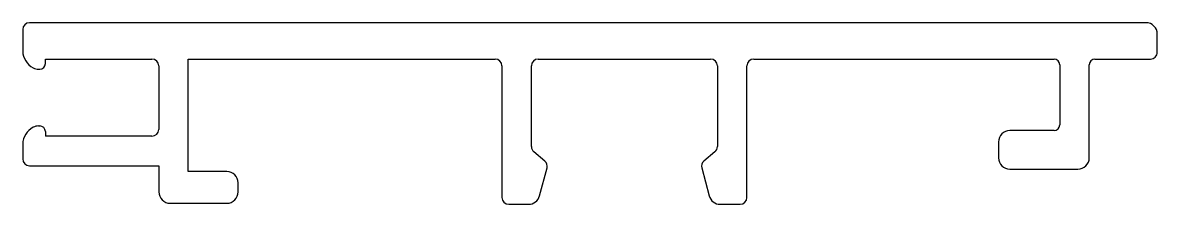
# Model space of a CAD drawing. Extents: x 2608.6 to 2658.6, y 1865.6 to 1873.6.
import ezdxf

# ---------------------------------------------------------------- set-up
doc = ezdxf.new("R2010")
doc.units = 0
doc.layers.get('0').update_dxf_attribs({"linetype": 'CONTINUOUS'})

msp = doc.modelspace()

# ---------------------------------------------------------------- linework, layer by layer
for p, q in [((2608.601, 1873.317), (2608.601, 1872.367)), ((2658.118, 1873.617), (2608.901, 1873.617)), ((2658.618, 1872.317), (2658.618, 1873.117)), ((2609.601, 1871.817), (2609.601, 1872.017)), ((2609.601, 1872.017), (2614.301, 1872.017)), ((2614.601, 1871.717), (2614.601, 1870.317)), ((2615.901, 1867.063), (2615.901, 1872.017)), ((2615.901, 1872.017), (2629.425, 1872.017)), ((2629.725, 1871.717), (2629.725, 1865.917)), ((2631.025, 1868.161), (2631.025, 1871.717)), ((2631.325, 1872.017), (2638.925, 1872.017)), ((2639.225, 1871.717), (2639.225, 1868.161)), ((2640.525, 1865.917), (2640.525, 1871.717)), ((2640.825, 1872.017), (2654.068, 1872.017)), ((2654.318, 1871.767), (2654.318, 1869.113)), ((2655.618, 1867.663), (2655.618, 1871.767)), ((2655.868, 1872.017), (2658.318, 1872.017)), ((2609.299, 1871.567), (2609.351, 1871.567)), ((2614.601, 1870.317), (2614.601, 1868.917)), ((2609.299, 1869.067), (2609.351, 1869.067)), ((2609.601, 1868.817), (2609.601, 1868.617)), ((2654.068, 1868.863), (2652.118, 1868.863)), ((2608.601, 1868.267), (2608.601, 1867.617)), ((2614.301, 1868.617), (2609.601, 1868.617)), ((2651.618, 1868.363), (2651.618, 1867.663)), ((2631.618, 1867.524), (2631.133, 1867.931)), ((2639.118, 1867.931), (2638.633, 1867.524)), ((2608.901, 1867.317), (2614.601, 1867.317)), ((2614.601, 1867.317), (2614.601, 1866.163)), ((2631.386, 1865.987), (2631.715, 1867.216)), ((2638.536, 1867.216), (2638.865, 1865.987)), ((2652.118, 1867.163), (2655.118, 1867.163)), ((2617.601, 1867.063), (2615.901, 1867.063)), ((2618.101, 1866.163), (2618.101, 1866.563)), ((2615.101, 1865.663), (2617.601, 1865.663)), ((2630.025, 1865.617), (2630.903, 1865.617)), ((2639.348, 1865.617), (2640.225, 1865.617))]:
    msp.add_line(p, q)
for centre, radius, start, end in [((2608.901, 1873.317), 0.3, 90, 180), ((2658.118, 1873.117), 0.5, 0, 90), ((2609.476, 1872.398), 0.875, 182.0198, 241.9147), ((2658.318, 1872.317), 0.3, 270, 0.0002), ((2609.351, 1871.817), 0.25, 270, 0), ((2614.301, 1871.717), 0.3, 0, 90), ((2629.425, 1871.717), 0.3, 0, 90), ((2631.325, 1871.717), 0.3, 90, 180), ((2638.925, 1871.717), 0.3, 0, 90), ((2640.825, 1871.717), 0.3, 90, 180), ((2654.068, 1871.767), 0.25, 0, 90), ((2655.868, 1871.767), 0.25, 90, 180), ((2609.299, 1872.067), 0.5, 241.9147, 270), ((2609.476, 1868.236), 0.875, 118.0853, 177.9802), ((2609.299, 1868.567), 0.5, 90, 118.0853), ((2609.351, 1868.817), 0.25, 0, 90), ((2614.301, 1868.917), 0.3, 270, 0), ((2652.118, 1868.363), 0.5, 90, 180), ((2654.068, 1869.113), 0.25, 270, 0), ((2631.325, 1868.161), 0.3, 180, 230), ((2638.925, 1868.161), 0.3, 310, 0), ((2652.118, 1867.663), 0.5, 180, 270), ((2655.118, 1867.663), 0.5, 270, 0), ((2608.901, 1867.617), 0.3, 180, 270), ((2631.425, 1867.294), 0.3, 345, 50), ((2638.825, 1867.294), 0.3, 130, 195), ((2617.601, 1866.563), 0.5, 0, 90), ((2615.101, 1866.163), 0.5, 180, 270), ((2617.601, 1866.163), 0.5, 270, 0), ((2630.025, 1865.917), 0.3, 180, 270), ((2630.903, 1866.117), 0.5, 270, 345), ((2639.348, 1866.117), 0.5, 195, 270), ((2640.225, 1865.917), 0.3, 270, 360)]:
    msp.add_arc(centre, radius, start, end)

doc.saveas('drawing.dxf')
